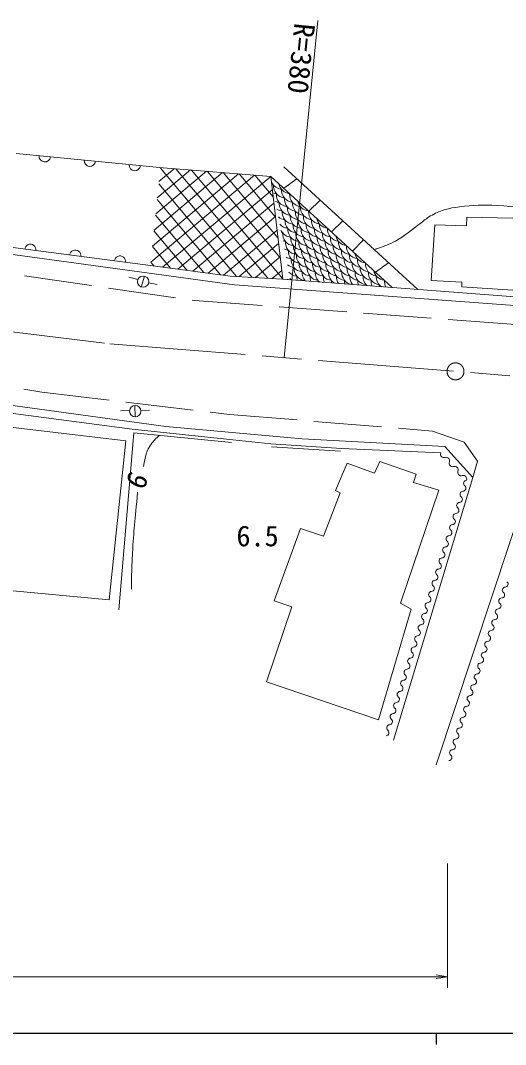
# Model space of a CAD drawing. Units: millimetres, scale not verified. Extents: x 40000 to 680000, y 20000 to 380000.
# Drawn here: x 231234 to 274143, y 204000 to 294553 of the extents above; entities that cross this region are included whole.
import ezdxf
from ezdxf.enums import TextEntityAlignment as Align

# ---------------------------------------------------------------- set-up
doc = ezdxf.new("R2010")
doc.units = ezdxf.units.MM
doc.header["$LTSCALE"] = 1000
doc.linetypes.add('CHAIN', pattern=[18.5, 12, -1.5, 3.5, -1.5])
doc.linetypes.add('DASHED', pattern=[7.5, 6, -1.5])
for name, color, linetype, lineweight in [('M-BMK', 2, 'CHAIN', 13), ('M-STR-HTXT', 7, 'Continuous', 13), ('M-TTL-BAND', 7, 'Continuous', 25), ('M-WORK', 1, 'Continuous', 13)]:
    doc.layers.add(name, color=color, linetype=linetype, lineweight=lineweight)
doc.styles.add('ＭＳ ゴシック', font='')
doc.styles.get('ＭＳ ゴシック').set_extended_font_data('MS Gothic')

# ---------------------------------------------------------------- blocks, each defined once
blk = doc.blocks.new('open_arrow')
at = {"color": 0, "linetype": 'Continuous', "lineweight": -2}
blk.add_lwpolyline([(7.5, 1.25), (0, 0), (7.5, -1.25)], dxfattribs=at)

msp = doc.modelspace()

# ---------------------------------------------------------------- hatches: boundary and pattern name
at = {"layer": 'M-WORK'}
h = msp.add_hatch(dxfattribs=at)
h.set_pattern_fill('USER', color=256, style=0, pattern_type=2)
h.set_pattern_definition([(40, (253368, 280768), (-642.79, 766.044), []), (130, (253368, 280768), (-766.044, -642.79), [])])
h.paths.add_polyline_path([(253368, 280768), (254444, 271669), (249787, 271958), (242725, 272882), (243614, 281543)])

# ---------------------------------------------------------------- linework, layer by layer
at = {"layer": 'M-BMK'}
for p, q in [((226765, 267478), (239149, 265965)), ((239149, 265965), (387013, 254175))]:
    msp.add_line(p, q, dxfattribs=at)
msp.add_circle((269718, 263527), 750, dxfattribs=at)
at = {"layer": 'M-STR-HTXT'}
for p, q in [((254550, 264737), (257546, 294553)), ((269000, 220000), (269000, 209000)), ((162000, 210000), (269000, 210000))]:
    msp.add_line(p, q, dxfattribs=at)
at = {"layer": 'M-TTL-BAND'}
for p, q in [((40000, 205000), (579000, 205000)), ((268000, 205000), (268000, 204000))]:
    msp.add_line(p, q, dxfattribs=at)
at = {"layer": 'M-WORK'}
for p, q in [((230852, 282785), (243869, 281518)), ((243869, 281518), (253368, 280768)), ((253368, 280768), (254444, 271669)), ((264106, 270935), (253368, 280768)), ((266377, 270761), (254521, 281617)), ((254519, 279715), (255672, 280564)), ((256731, 277689), (257747, 278664)), ((270704, 276386), (270713, 277167)), ((270713, 277167), (277629, 277005)), ((258734, 275855), (259753, 276827)), ((267567, 271549), (267890, 276490)), ((267890, 276490), (270704, 276386)), ((225213, 274568), (250157, 271191)), ((242725, 272882), (229429, 274622)), ((260597, 274149), (261572, 275161)), ((242725, 272882), (249787, 271958)), ((262631, 272286), (263785, 273136)), ((241628, 271663), (240833, 271864)), ((241923, 270985), (242194, 271946)), ((249787, 271958), (254921, 271639)), ((242574, 271358), (243314, 271192)), ((250157, 271191), (346502, 264019)), ((254840, 271646), (346664, 264609)), ((270287, 271414), (267567, 271549)), ((270277, 270997), (270287, 271414)), ((278974, 270451), (270277, 270997)), ((220451, 261914), (244093, 258642)), ((241111, 258403), (226210, 260388)), ((240894, 260074), (240074, 260039)), ((241370, 259508), (241355, 260506)), ((241887, 260052), (242643, 260104)), ((239932, 242440), (241267, 258093)), ((250008, 257464), (241111, 258403)), ((241267, 258093), (249908, 257238)), ((244093, 258642), (256156, 257551)), ((253385, 257105), (250008, 257464)), ((256156, 257551), (268775, 256895)), ((259632, 256718), (253385, 257105)), ((253442, 256855), (259551, 256480)), ((268420, 256311), (259632, 256718)), ((268775, 256895), (271238, 254150)), ((260131, 255409), (259089, 252986)), ((262540, 254524), (260131, 255409)), ((263038, 255565), (262540, 254524)), ((266251, 254439), (263038, 255565)), ((271238, 254150), (264221, 230905)), ((266016, 253712), (266251, 254439)), ((268245, 253009), (266016, 253712)), ((267997, 228736), (276423, 254171)), ((259529, 252773), (258031, 248953)), ((259089, 252986), (259529, 252773)), ((264844, 243017), (268245, 253009)), ((255993, 249638), (253687, 243243)), ((258031, 248953), (255993, 249638)), ((255250, 242701), (252984, 236072)), ((253687, 243243), (255250, 242701)), ((265782, 242501), (264844, 243017)), ((262920, 232721), (265782, 242501)), ((252984, 236072), (262920, 232721))]:
    msp.add_line(p, q, dxfattribs=at)
at = {"layer": 'M-WORK', "linetype": 'DASHED'}
for p, q in [((224171, 273053), (246634, 269779)), ((246634, 269779), (347272, 262312)), ((209331, 265574), (233115, 261696)), ((233115, 261696), (249719, 259714)), ((249719, 259714), (267672, 258249)), ((267672, 258249), (270487, 257272)), ((270487, 257272), (271665, 255577)), ((271665, 255577), (271238, 254150))]:
    msp.add_line(p, q, dxfattribs=at)
at = {"layer": 'M-WORK'}
msp.add_lwpolyline([(229847, 258663), (228018, 244356), (239092, 243316), (240546, 257390)], close=True, dxfattribs=at)
for centre in [(242084, 271458), (241389, 260007)]:
    msp.add_circle(centre, 500, dxfattribs=at)
for centre, radius, start, end in [((233379, 282539), 500, 174.44277, 354.44277), ((237361, 282152), 500, 174.44277, 354.44277), ((241342, 281764), 500, 174.44277, 354.44277), ((254201, 281467), 1088, 220, 235.04191), ((254454, 280700), 1088, 205.23605, 263.60282), ((253742, 281081), 1088, 257.77664, 263.60282), ((254706, 279932), 1088, 176.39718, 263.60282), ((255165, 280318), 1088, 191.70108, 263.34083), ((253994, 280314), 1088, 251.68558, 263.60282), ((254958, 279165), 1088, 176.39718, 263.60282), ((255418, 279551), 1088, 176.39718, 263.60282), ((256130, 279169), 1088, 176.59503, 263.60282), ((255877, 279936), 1088, 221.28424, 233.75766), ((254246, 279547), 1088, 245.2081, 263.60282), ((255210, 278397), 1088, 176.39718, 263.60282), ((255670, 278783), 1088, 176.39718, 263.60282), ((255922, 278016), 1088, 176.39718, 263.60282), ((256382, 278401), 1088, 176.39718, 263.60282), ((256842, 278787), 1088, 191.96473, 263.07717), ((257094, 278020), 1088, 176.39718, 263.60282), ((254499, 278779), 1088, 238.15407, 263.60282), ((254751, 278012), 1088, 230.18223, 263.60282), ((255463, 277630), 1088, 176.39718, 263.60282), ((256175, 277248), 1088, 176.39718, 263.60282), ((256634, 277634), 1088, 176.39718, 263.60282), ((257346, 277252), 1088, 176.39718, 263.60282), ((257806, 277638), 1088, 176.79343, 263.60282), ((257553, 278405), 1088, 222.91181, 232.1301), ((255003, 277244), 1088, 220.52609, 263.60282), ((255715, 276863), 1088, 176.39718, 263.60282), ((256427, 276481), 1088, 176.39718, 263.60282), ((256887, 276867), 1088, 176.39718, 263.60282), ((257598, 276485), 1088, 176.39718, 263.60282), ((258058, 276871), 1088, 176.39718, 263.60282), ((258518, 277256), 1088, 192.2301, 262.81181), ((258770, 276489), 1088, 176.39718, 263.60282), ((255255, 276477), 1088, 206.24046, 263.60282), ((254543, 276859), 1088, 258.05739, 263.60282), ((255508, 275710), 1088, 176.39718, 263.60282), ((255967, 276095), 1088, 176.39718, 263.60282), ((256220, 275328), 1088, 176.39718, 263.60282), ((256679, 275714), 1088, 176.39718, 263.60282), ((257139, 276099), 1088, 176.39718, 263.60282), ((257391, 275332), 1088, 176.39718, 263.60282), ((257851, 275718), 1088, 176.39718, 263.60282), ((258310, 276103), 1088, 176.39718, 263.60282), ((258563, 275336), 1088, 176.39718, 263.60282), ((259022, 275722), 1088, 176.39718, 263.60282), ((259482, 276107), 1088, 176.9924, 263.60282), ((259230, 276875), 1088, 225.62156, 229.42035), ((259734, 275340), 1088, 176.39718, 263.60282), ((260194, 275726), 1088, 192.49722, 262.54469), ((232111, 274271), 500, 352.54386, 172.54386), ((254796, 276091), 1088, 251.98124, 263.60282), ((255760, 274942), 1088, 176.39718, 263.60282), ((256472, 274561), 1088, 176.39718, 263.60282), ((256931, 274946), 1088, 176.39718, 263.60282), ((257643, 274565), 1088, 176.39718, 263.60282), ((258103, 274950), 1088, 176.39718, 263.60282), ((258815, 274569), 1088, 176.39718, 263.60282), ((259274, 274954), 1088, 176.39718, 263.60282), ((259986, 274573), 1088, 176.39718, 263.60282), ((260446, 274958), 1088, 176.39718, 263.60282), ((261158, 274577), 1088, 177.19194, 263.60282), ((236077, 273752), 500, 352.54386, 172.54386), ((240043, 273233), 500, 352.54386, 172.54386), ((255048, 275324), 1088, 245.52558, 263.60282), ((255300, 274557), 1088, 238.50479, 263.60282), ((256012, 274175), 1088, 176.39718, 263.60282), ((256264, 273408), 1088, 176.39718, 263.60282), ((256724, 273793), 1088, 176.39718, 263.60282), ((257184, 274179), 1088, 176.39718, 263.60282), ((257436, 273412), 1088, 176.39718, 263.60282), ((257896, 273797), 1088, 176.39718, 263.60282), ((258355, 274183), 1088, 176.39718, 263.60282), ((258608, 273416), 1088, 176.39718, 263.60282), ((259067, 273801), 1088, 176.39718, 263.60282), ((259527, 274187), 1088, 176.39718, 263.60282), ((259779, 273419), 1088, 176.39718, 263.60282), ((260239, 273805), 1088, 176.39718, 263.60282), ((260698, 274191), 1088, 176.39718, 263.60282), ((260951, 273423), 1088, 176.39718, 263.60282), ((261410, 273809), 1088, 176.39718, 263.60282), ((261870, 274195), 1088, 192.76612, 262.27579), ((262122, 273427), 1088, 176.39718, 263.60282), ((255553, 273789), 1088, 230.58825, 263.60282), ((256517, 272640), 1088, 176.39718, 263.60282), ((256976, 273026), 1088, 176.39718, 263.60282), ((257688, 272644), 1088, 176.39718, 263.60282), ((258148, 273030), 1088, 176.39718, 263.60282), ((258860, 272648), 1088, 176.39718, 263.60282), ((259319, 273034), 1088, 176.39718, 263.60282), ((260031, 272652), 1088, 176.39718, 263.60282), ((260491, 273038), 1088, 176.39718, 263.60282), ((261203, 272656), 1088, 176.39718, 263.60282), ((261662, 273042), 1088, 176.39718, 263.60282), ((262374, 272660), 1088, 176.39718, 263.60282), ((262834, 273046), 1088, 177.39206, 263.60282), ((255805, 273022), 1088, 221.04385, 263.60282), ((256057, 272255), 1088, 207.18475, 215.69553), ((256769, 271873), 1088, 176.39718, 195.73165), ((257229, 272259), 1088, 176.39718, 222.4863), ((257941, 271877), 1088, 176.39718, 201.07565), ((258400, 272262), 1088, 176.39718, 230.27907), ((259112, 271881), 1088, 176.39718, 206.66922), ((259572, 272266), 1088, 176.39718, 240.00119), ((260284, 271885), 1088, 176.39718, 212.61439), ((260743, 272270), 1088, 176.39718, 256.61029), ((261455, 271889), 1088, 176.39718, 219.0683), ((261915, 272274), 1088, 176.39718, 263.60282), ((262627, 271893), 1088, 176.39718, 226.30403), ((263086, 272278), 1088, 176.39718, 263.60282), ((263546, 272664), 1088, 193.03685, 262.00505), ((263798, 271897), 1088, 176.39718, 234.89492), ((257481, 271491), 1088, 176.39718, 178.13662), ((258652, 271495), 1088, 176.39718, 183.08205), ((259824, 271499), 1088, 176.39718, 188.08424), ((260996, 271503), 1088, 176.39718, 193.18523), ((262167, 271507), 1088, 176.39718, 198.43474), ((262879, 271125), 1088, 176.39718, 180.65767), ((263339, 271511), 1088, 176.39718, 203.89569), ((264050, 271129), 1088, 176.39718, 185.62716), ((264510, 271515), 1088, 177.59276, 209.65345), ((268703, 256199), 304, 158.44954, 288.10225), ((268892, 255620), 304, 338.44954, 108.10225), ((269459, 255397), 304, 158.44954, 288.10225), ((269648, 254818), 304, 338.44954, 108.10225), ((270214, 254594), 304, 158.44954, 288.10225), ((270404, 254015), 304, 338.44954, 108.10225), ((270707, 253627), 277, 94.16769, 230.91681), ((270398, 252644), 277, 94.16769, 230.91681), ((270358, 253197), 277, 274.16769, 50.91681), ((270089, 251661), 277, 94.16769, 230.91681), ((270048, 252214), 277, 274.16769, 50.91681), ((269780, 250678), 277, 94.16769, 230.91681), ((269739, 251230), 277, 274.16769, 50.91681), ((269470, 249695), 277, 94.16769, 230.91681), ((269430, 250247), 277, 274.16769, 50.91681), ((269121, 249264), 277, 274.16769, 50.91681), ((268812, 248281), 277, 274.16769, 50.91681), ((269161, 248712), 277, 94.16769, 230.91681), ((268503, 247298), 277, 274.16769, 50.91681), ((268852, 247729), 277, 94.16769, 230.91681), ((268194, 246315), 277, 274.16769, 50.91681), ((268543, 246746), 277, 94.16769, 230.91681), ((267884, 245332), 277, 274.16769, 50.91681), ((268234, 245762), 277, 94.16769, 230.91681), ((267575, 244349), 277, 274.16769, 50.91681), ((267925, 244779), 277, 94.16769, 230.91681), ((274105, 244712), 269, 272.44075, 51.6004), ((267615, 243796), 277, 94.16769, 230.91681), ((273794, 243754), 269, 272.44075, 51.6004), ((274128, 244175), 269, 92.44075, 231.6004), ((267306, 242813), 277, 94.16769, 230.91681), ((267266, 243366), 277, 274.16769, 50.91681), ((273483, 242796), 269, 272.44075, 51.6004), ((273817, 243217), 269, 92.44075, 231.6004), ((266997, 241830), 277, 94.16769, 230.91681), ((266957, 242383), 277, 274.16769, 50.91681), ((273172, 241837), 269, 272.44075, 51.6004), ((273506, 242259), 269, 92.44075, 231.6004), ((266688, 240847), 277, 94.16769, 230.91681), ((266648, 241400), 277, 274.16769, 50.91681), ((272861, 240879), 269, 272.44075, 51.6004), ((273195, 241300), 269, 92.44075, 231.6004), ((266379, 239864), 277, 94.16769, 230.91681), ((266339, 240417), 277, 274.16769, 50.91681), ((272550, 239921), 269, 272.44075, 51.6004), ((272884, 240342), 269, 92.44075, 231.6004), ((266070, 238881), 277, 94.16769, 230.91681), ((266029, 239434), 277, 274.16769, 50.91681), ((272239, 238962), 269, 272.44075, 51.6004), ((272573, 239384), 269, 92.44075, 231.6004), ((265761, 237898), 277, 94.16769, 230.91681), ((265720, 238451), 277, 274.16769, 50.91681), ((271928, 238004), 269, 272.44075, 51.6004), ((272262, 238425), 269, 92.44075, 231.6004), ((265411, 237468), 277, 274.16769, 50.91681), ((271617, 237046), 269, 272.44075, 51.6004), ((271951, 237467), 269, 92.44075, 231.6004), ((265102, 236485), 277, 274.16769, 50.91681), ((265451, 236915), 277, 94.16769, 230.91681), ((271640, 236509), 269, 92.44075, 231.6004), ((264793, 235502), 277, 274.16769, 50.91681), ((265142, 235932), 277, 94.16769, 230.91681), ((271329, 235550), 269, 92.44075, 231.6004), ((271306, 236087), 269, 272.44075, 51.6004), ((264484, 234519), 277, 274.16769, 50.91681), ((264833, 234949), 277, 94.16769, 230.91681), ((271018, 234592), 269, 92.44075, 231.6004), ((270995, 235129), 269, 272.44075, 51.6004), ((264174, 233536), 277, 274.16769, 50.91681), ((264524, 233966), 277, 94.16769, 230.91681), ((270707, 233634), 269, 92.44075, 231.6004), ((270684, 234171), 269, 272.44075, 51.6004), ((263865, 232553), 277, 274.16769, 50.91681), ((264215, 232983), 277, 94.16769, 230.91681), ((270396, 232675), 269, 92.44075, 231.6004), ((270373, 233212), 269, 272.44075, 51.6004), ((263906, 232000), 277, 94.16769, 230.91681), ((270085, 231717), 269, 92.44075, 231.6004), ((270062, 232254), 269, 272.44075, 51.6004), ((263556, 231570), 277, 274.16769, 50.91681), ((269774, 230759), 269, 92.44075, 231.6004), ((269751, 231296), 269, 272.44075, 51.6004), ((269463, 229800), 269, 92.44075, 231.6004), ((269440, 230337), 269, 272.44075, 51.6004), ((269129, 229379), 269, 272.44075, 51.6004)]:
    msp.add_arc(centre, radius, start, end, dxfattribs=at)
for points, knots in [([(316268, 266938), (316502, 268013), (316538, 268381), (316621, 269316), (316783, 271151), (316568, 272197), (316323, 274022), (316305, 274156), (316335, 274246), (316268, 274363), (315981, 274858), (315736, 275095), (315291, 275455), (314783, 275865), (314295, 275687), (313644, 275742), (311332, 275938), (310000, 275577), (307707, 275933), (307375, 275985), (307207, 276097), (306903, 276240), (306586, 276388), (306438, 276528), (306156, 276738), (305905, 276925), (305804, 277081), (305543, 277255), (305214, 277473), (305006, 277575), (304624, 277676), (303796, 277895), (303298, 277880), (302441, 277887), (301834, 277891), (301480, 277951), (300890, 277810), (300243, 277655), (299913, 277457), (299300, 277197), (298792, 276981), (298561, 276698), (298017, 276604), (297472, 276508), (297152, 276575), (296600, 276623), (295042, 276757), (294194, 277046), (292636, 277178), (289833, 277416), (288248, 277279), (285435, 277274), (283378, 277270), (282222, 277038), (280169, 277178), (279223, 277243), (278713, 277440), (277775, 277580), (276065, 277837), (275118, 278114), (273390, 278193), (272089, 278253), (271349, 278245), (270058, 278078), (269081, 277952), (268521, 277798), (267645, 277350), (267229, 277138), (267049, 276931), (266668, 276661), (265785, 276034), (265361, 275569), (264408, 275052), (263825, 274736), (263470, 274605), (262838, 274401), (262711, 274360), (262667, 274344), (262512, 274301)], [0, 0, 0, 0, 1, 1, 1, 2, 2, 2, 3, 3, 3, 4, 4, 4, 5, 5, 5, 6, 6, 6, 7, 7, 7, 8, 8, 8, 9, 9, 9, 10, 10, 10, 11, 11, 11, 12, 12, 12, 13, 13, 13, 14, 14, 14, 15, 15, 15, 16, 16, 16, 17, 17, 17, 18, 18, 18, 19, 19, 19, 20, 20, 20, 21, 21, 21, 22, 22, 22, 23, 23, 23, 24, 24, 24, 25, 25, 25, 26, 26, 26, 26]), ([(243526, 257869), (243195, 257608), (243080, 257468), (242845, 257166), (242319, 256490), (242309, 256023), (242117, 255098)], [0, 0, 0, 0, 1, 1, 1, 2, 2, 2, 2]), ([(241600, 252857), (241352, 250235), (241260, 249547), (241141, 247418), (241125, 247134), (241115, 246975), (241102, 246691), (241059, 245742), (241069, 245431), (241064, 244259)], [0, 0, 0, 0, 1, 1, 1, 2, 2, 2, 3, 3, 3, 3])]:
    msp.add_open_spline(points, degree=3, knots=knots, dxfattribs=at)

# ---------------------------------------------------------------- block references
at = {"layer": 'M-STR-HTXT', "xscale": 133, "yscale": 133, "rotation": 180}
msp.add_blockref('open_arrow', (269000, 210000), dxfattribs=at)

# ---------------------------------------------------------------- texts
at = {"layer": 'M-STR-HTXT', "style": 'ＭＳ ゴシック'}
msp.add_text('R=380', height=1833, rotation=264.263, dxfattribs=at).set_placement((254932, 294438), align=Align.BOTTOM_LEFT)
at = {"layer": 'M-WORK', "style": 'ＭＳ ゴシック'}
msp.add_text('6', height=1833, rotation=64.341, dxfattribs=at).set_placement((242568, 252695), align=Align.BOTTOM_LEFT)
msp.add_text('6.5', height=1833, dxfattribs=at).set_placement((250340, 247506), align=Align.BOTTOM_LEFT)

doc.saveas('drawing.dxf')
